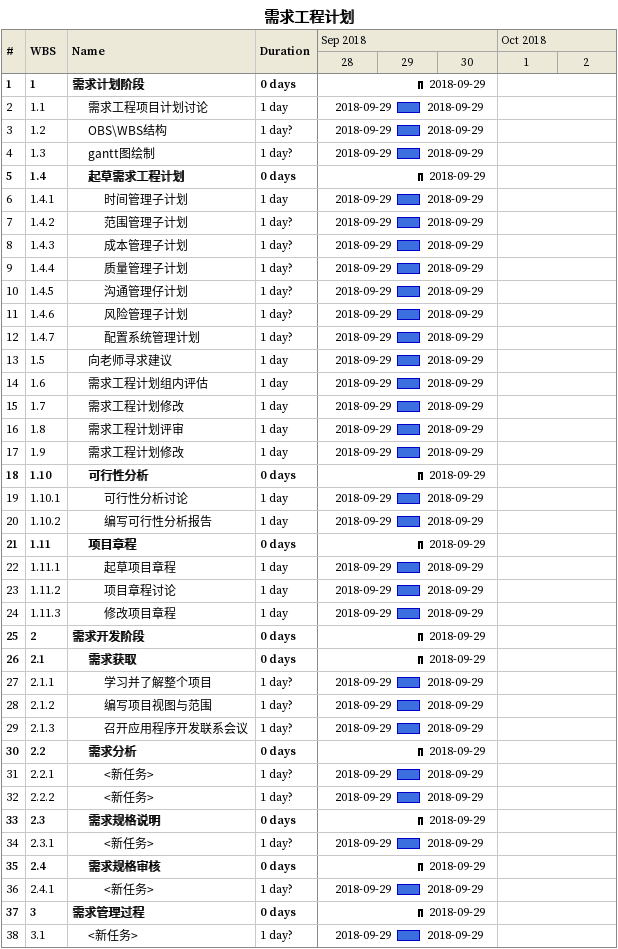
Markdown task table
需求工程计划

| ID | WBS | Task | Duration | Start | Finish |
|---|---|---|---|---|---|
| 1 | 1 | **需求计划阶段** | 0d | 2018-09-29 | 2018-09-29 |
| 2 | 1.1 | 需求工程项目计划讨论 | 1d | 2018-09-29 | 2018-09-29 |
| 3 | 1.2 | OBS\WBS结构 | 1d? | 2018-09-29 | 2018-09-29 |
| 4 | 1.3 | gantt图绘制 | 1d? | 2018-09-29 | 2018-09-29 |
| 5 | 1.4 | **起草需求工程计划** | 0d | 2018-09-29 | 2018-09-29 |
| 6 | 1.4.1 | 时间管理子计划 | 1d | 2018-09-29 | 2018-09-29 |
| 7 | 1.4.2 | 范围管理子计划 | 1d? | 2018-09-29 | 2018-09-29 |
| 8 | 1.4.3 | 成本管理子计划 | 1d? | 2018-09-29 | 2018-09-29 |
| 9 | 1.4.4 | 质量管理子计划 | 1d? | 2018-09-29 | 2018-09-29 |
| 10 | 1.4.5 | 沟通管理仔计划 | 1d? | 2018-09-29 | 2018-09-29 |
| 11 | 1.4.6 | 风险管理子计划 | 1d? | 2018-09-29 | 2018-09-29 |
| 12 | 1.4.7 | 配置系统管理计划 | 1d? | 2018-09-29 | 2018-09-29 |
| 13 | 1.5 | 向老师寻求建议 | 1d | 2018-09-29 | 2018-09-29 |
| 14 | 1.6 | 需求工程计划组内评估 | 1d | 2018-09-29 | 2018-09-29 |
| 15 | 1.7 | 需求工程计划修改 | 1d | 2018-09-29 | 2018-09-29 |
| 16 | 1.8 | 需求工程计划评审 | 1d | 2018-09-29 | 2018-09-29 |
| 17 | 1.9 | 需求工程计划修改 | 1d | 2018-09-29 | 2018-09-29 |
| 18 | 1.10 | **可行性分析** | 0d | 2018-09-29 | 2018-09-29 |
| 19 | 1.10.1 | 可行性分析讨论 | 1d | 2018-09-29 | 2018-09-29 |
| 20 | 1.10.2 | 编写可行性分析报告 | 1d | 2018-09-29 | 2018-09-29 |
| 21 | 1.11 | **项目章程** | 0d | 2018-09-29 | 2018-09-29 |
| 22 | 1.11.1 | 起草项目章程 | 1d | 2018-09-29 | 2018-09-29 |
| 23 | 1.11.2 | 项目章程讨论 | 1d | 2018-09-29 | 2018-09-29 |
| 24 | 1.11.3 | 修改项目章程 | 1d | 2018-09-29 | 2018-09-29 |
| 25 | 2 | **需求开发阶段** | 0d | 2018-09-29 | 2018-09-29 |
| 26 | 2.1 | **需求获取** | 0d | 2018-09-29 | 2018-09-29 |
| 27 | 2.1.1 | 学习并了解整个项目 | 1d? | 2018-09-29 | 2018-09-29 |
| 28 | 2.1.2 | 编写项目视图与范围 | 1d? | 2018-09-29 | 2018-09-29 |
| 29 | 2.1.3 | 召开应用程序开发联系会议 | 1d? | 2018-09-29 | 2018-09-29 |
| 30 | 2.2 | **需求分析** | 0d | 2018-09-29 | 2018-09-29 |
| 31 | 2.2.1 | <新任务> | 1d? | 2018-09-29 | 2018-09-29 |
| 32 | 2.2.2 | <新任务> | 1d? | 2018-09-29 | 2018-09-29 |
| 33 | 2.3 | **需求规格说明** | 0d | 2018-09-29 | 2018-09-29 |
| 34 | 2.3.1 | <新任务> | 1d? | 2018-09-29 | 2018-09-29 |
| 35 | 2.4 | **需求规格审核** | 0d | 2018-09-29 | 2018-09-29 |
| 36 | 2.4.1 | <新任务> | 1d? | 2018-09-29 | 2018-09-29 |
| 37 | 3 | **需求管理过程** | 0d | 2018-09-29 | 2018-09-29 |
| 38 | 3.1 | <新任务> | 1d? | 2018-09-29 | 2018-09-29 |
